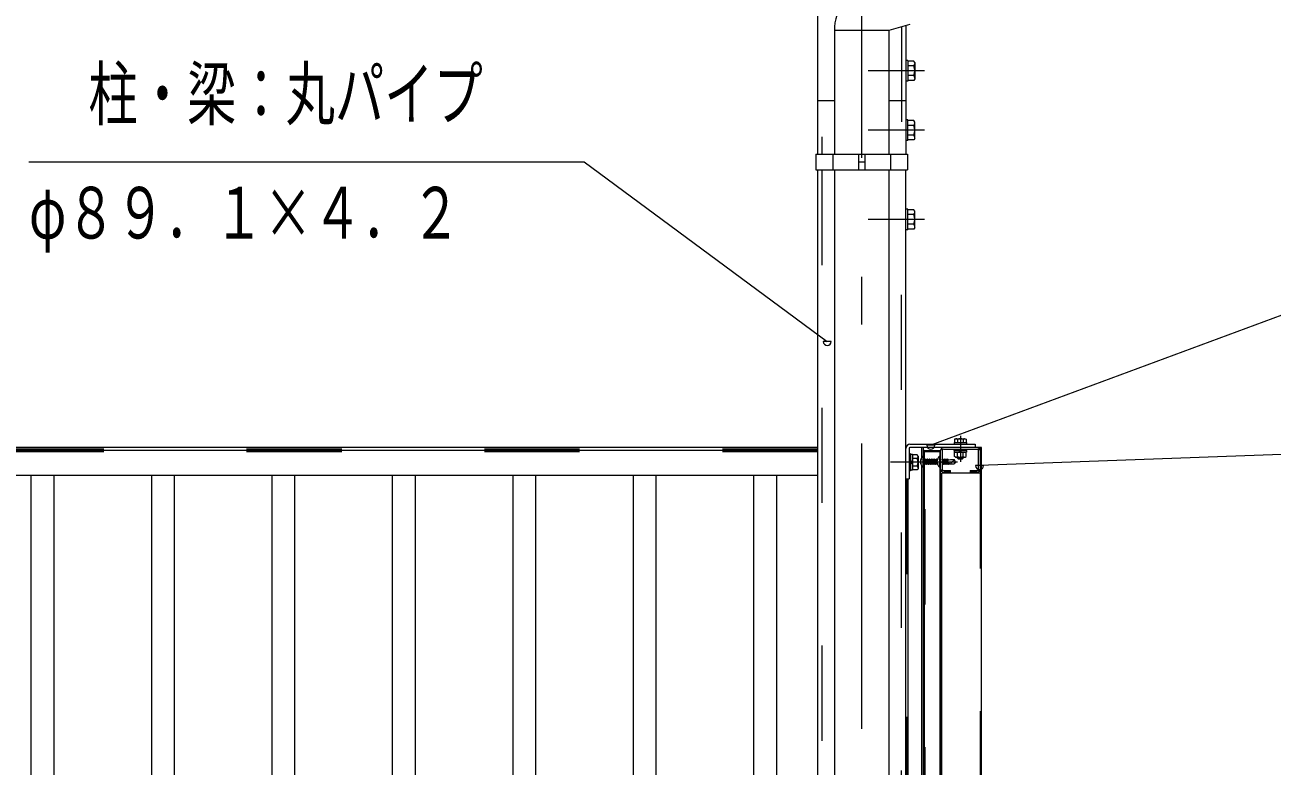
# Model space of a CAD drawing. Units: millimetres, scale not verified. Extents: x -26655 to 26659, y -10500 to 10500.
# Drawn here: x 19337 to 22482, y 3066 to 4936 of the extents above; entities that cross this region are included whole.
import ezdxf
from ezdxf.enums import TextEntityAlignment as Align

# ---------------------------------------------------------------- set-up
doc = ezdxf.new("R2010")
doc.units = ezdxf.units.MM
doc.header["$LTSCALE"] = 60
doc.linetypes.add('USER2', pattern=[10, 4, -6])
doc.linetypes.add('USER3', pattern=[24, 12, -5, 2, -5])
for name, color, linetype, lineweight in [('0-6_2-02BOLD', 7, 'Continuous', 18), ('0-7_2-12HIDDEN', 3, 'USER2', 18), ('0-8_2-22CENTER', 3, 'USER3', 18), ('0-9_2-42THIN', 4, 'Continuous', 18), ('0-A_2-52DIM', 3, 'Continuous', 18)]:
    doc.layers.add(name, color=color, linetype=linetype, lineweight=lineweight)
doc.styles.add('ＭＳ ゴシック', font='')
doc.styles.get('ＭＳ ゴシック').set_extended_font_data('MS Gothic')

msp = doc.modelspace()

# ---------------------------------------------------------------- linework, layer by layer
at = {"layer": '0-6_2-02BOLD'}
for p, q in [((21516.16, 4921.76), (21378.67, 4921.75)), ((21378.67, 4921.01), (21378.67, 4609.93)), ((21569.13, 4937.05), (21516.16, 4921.76)), ((21516.16, 4921.76), (21516.17, 4609.93)), ((21558.79, 4934.06), (21558.79, 4609.93)), ((21563.79, 4846.18), (21558.79, 4846.18)), ((21563.79, 4846.18), (21563.79, 4793.68)), ((21579.03, 4844.47), (21563.79, 4844.47)), ((21581.29, 4840.56), (21579.03, 4844.47)), ((21579.03, 4832.2), (21563.79, 4832.2)), ((21563.79, 4793.68), (21558.79, 4793.68)), ((21579.03, 4807.66), (21563.79, 4807.66)), ((21336.04, 4744.93), (21378.67, 4744.93)), ((21516.17, 4744.93), (21558.79, 4744.93)), ((21579.03, 4694.47), (21563.79, 4694.47)), ((21581.29, 4690.55), (21579.03, 4694.47)), ((21581.29, 4649.3), (21581.29, 4690.55)), ((21579.03, 4682.2), (21563.79, 4682.2)), ((21579.03, 4657.66), (21563.79, 4657.66)), ((21563.79, 4643.68), (21558.79, 4643.68)), ((21332.04, 4609.93), (21562.79, 4609.93)), ((21374.66, 4609.93), (21374.66, 4569.93)), ((21439.79, 4609.93), (21439.79, 4569.93)), ((21455.04, 4609.93), (21455.04, 4569.93)), ((21520.16, 4609.93), (21520.16, 4569.93)), ((21562.79, 4609.93), (21562.79, 4569.93)), ((21336.04, 4569.93), (21336.04, 2002.43)), ((21378.67, 4569.93), (21378.67, 2094.93)), ((21439.79, 4589.93), (21455.04, 4589.93)), ((21516.17, 4569.93), (21516.17, 2094.93)), ((21558.79, 1614.93), (21558.79, 4569.93)), ((21563.79, 4471.18), (21558.79, 4471.18)), ((21563.79, 4418.68), (21563.79, 4471.18)), ((21579.03, 4457.2), (21563.79, 4457.2)), ((21563.79, 4418.68), (21558.79, 4418.68)), ((21579.03, 4432.66), (21563.79, 4432.66)), ((21579.03, 4420.39), (21563.79, 4420.39)), ((21581.29, 4424.3), (21579.03, 4420.39)), ((21336.04, 3869.93), (17973.79, 3869.93)), ((21569.29, 3877.93), (21733.79, 3877.93)), ((21599.29, 3845.35), (21599.29, 3869.93)), ((21602.29, 3869.93), (21602.29, 3848.57)), ((21680.66, 3881.93), (21680.66, 3877.93)), ((21684.04, 3891.93), (21708.54, 3891.93)), ((21689.07, 3890.67), (21689.07, 3881.93)), ((21703.51, 3890.67), (21703.51, 3881.93)), ((21708.54, 3891.93), (21710.72, 3890.67)), ((21710.72, 3890.67), (21710.72, 3881.93)), ((21733.79, 3877.93), (21733.79, 3869.93)), ((21746.29, 3869.93), (21746.29, 3804.93)), ((21336.04, 3861.93), (17973.79, 3861.93)), ((21566.79, 3867.43), (21566.79, 3790.43)), ((21570.79, 3853.68), (21566.79, 3853.68)), ((21570.79, 3853.68), (21570.79, 3811.18)), ((21575.79, 3851.93), (21570.79, 3851.93)), ((21575.79, 3832.43), (21570.79, 3837.43)), ((21575.79, 3851.93), (21575.79, 3812.93)), ((21587.8, 3851.19), (21575.79, 3851.19)), ((21587.8, 3841.81), (21575.79, 3841.81)), ((21589.54, 3848.18), (21587.8, 3851.19)), ((21603.29, 3858.93), (21603.29, 3799.43)), ((21606.29, 3861.93), (21645.79, 3861.93)), ((21646.29, 3858.93), (21606.29, 3858.93)), ((21606.29, 1673.93), (21606.29, 3858.93)), ((21606.29, 3838.93), (21608.29, 3838.93)), ((21606.54, 3827.68), (21608.79, 3840.18)), ((21609.79, 3840.18), (21607.54, 3827.68)), ((21608.04, 3828.93), (21610.29, 3838.93)), ((21610.29, 3838.93), (21609.79, 3840.18)), ((21610.29, 3838.93), (21612.79, 3838.93)), ((21612.79, 3838.93), (21610.54, 3828.93)), ((21611.04, 3827.68), (21613.29, 3840.18)), ((21614.29, 3840.18), (21612.04, 3827.68)), ((21612.54, 3828.93), (21614.79, 3838.93)), ((21613.29, 3840.18), (21612.79, 3838.93)), ((21614.29, 3840.18), (21613.29, 3840.18)), ((21614.79, 3838.93), (21614.29, 3840.18)), ((21614.79, 3838.93), (21617.29, 3838.93)), ((21615.54, 3827.68), (21617.79, 3840.18)), ((21618.79, 3840.18), (21616.54, 3827.68)), ((21619.29, 3838.93), (21621.79, 3838.93)), ((21621.79, 3838.93), (21619.54, 3828.93)), ((21623.29, 3840.18), (21621.04, 3827.68)), ((21621.54, 3828.93), (21623.79, 3838.93)), ((21622.29, 3840.18), (21621.79, 3838.93)), ((21623.29, 3840.18), (21622.29, 3840.18)), ((21623.79, 3838.93), (21623.29, 3840.18)), ((21623.79, 3838.93), (21626.29, 3838.93)), ((21626.29, 3838.93), (21624.04, 3828.93)), ((21624.54, 3827.68), (21626.79, 3840.18)), ((21627.79, 3840.18), (21625.54, 3827.68)), ((21626.79, 3840.18), (21626.29, 3838.93)), ((21627.79, 3840.18), (21626.79, 3840.18)), ((21628.29, 3838.93), (21627.79, 3840.18)), ((21629.04, 3827.68), (21631.29, 3840.18)), ((21632.29, 3840.18), (21630.04, 3827.68)), ((21630.54, 3828.93), (21632.79, 3838.93)), ((21631.29, 3840.18), (21630.79, 3838.93)), ((21632.29, 3840.18), (21631.29, 3840.18)), ((21632.79, 3838.93), (21632.29, 3840.18)), ((21632.79, 3838.93), (21635.29, 3838.93)), ((21635.29, 3838.93), (21633.04, 3828.93)), ((21633.54, 3827.68), (21635.79, 3840.18)), ((21635.79, 3840.18), (21635.29, 3838.93)), ((21636.79, 3840.18), (21635.79, 3840.18)), ((21637.29, 3838.93), (21636.79, 3840.18)), ((21645.04, 1673.93), (21645.04, 3858.93)), ((21645.79, 3858.93), (21645.79, 3861.93)), ((21646.29, 1673.93), (21646.29, 3861.93)), ((21650.29, 3861.93), (21650.29, 3815.43)), ((21650.29, 3838.79), (21650.54, 3840.18)), ((21651.54, 3840.18), (21650.29, 3833.23)), ((21650.29, 3831.15), (21652.04, 3838.93)), ((21652.04, 3838.93), (21654.54, 3838.93)), ((21652.79, 3827.68), (21655.04, 3840.18)), ((21656.04, 3840.18), (21653.79, 3827.68)), ((21654.29, 3865.93), (21738.29, 3865.93)), ((21654.29, 3828.93), (21656.54, 3838.93)), ((21656.04, 3840.18), (21655.04, 3840.18)), ((21656.54, 3838.93), (21656.04, 3840.18)), ((21657.29, 3827.68), (21659.54, 3840.18)), ((21660.54, 3840.18), (21658.29, 3827.68)), ((21658.79, 3828.93), (21661.04, 3838.93)), ((21661.04, 3838.93), (21663.54, 3838.93)), ((21663.54, 3838.93), (21661.29, 3828.93)), ((21661.79, 3827.68), (21664.04, 3840.18)), ((21665.04, 3840.18), (21662.79, 3827.68)), ((21664.04, 3840.18), (21663.54, 3838.93)), ((21665.04, 3840.18), (21664.04, 3840.18)), ((21665.54, 3838.93), (21665.04, 3840.18)), ((21680.66, 3861.93), (21680.66, 3865.93)), ((21680.66, 3861.93), (21711.91, 3861.93)), ((21684.04, 3833.93), (21680.86, 3839.43)), ((21684.04, 3845.68), (21708.54, 3845.68)), ((21688.79, 3842.93), (21688.79, 3845.68)), ((21688.79, 3842.93), (21703.79, 3842.93)), ((21688.79, 3842.93), (21691.29, 3840.43)), ((21689.07, 3846.94), (21689.07, 3858.18)), ((21701.29, 3840.43), (21691.29, 3840.43)), ((21696.29, 3861.93), (21692.54, 3858.18)), ((21696.29, 3858.18), (21700.04, 3861.93)), ((21701.29, 3840.43), (21703.79, 3842.93)), ((21703.51, 3846.94), (21703.51, 3858.18)), ((21703.79, 3842.93), (21703.79, 3845.68)), ((21711.54, 3861.93), (21711.54, 3858.18)), ((21711.91, 3861.93), (21711.91, 3865.93)), ((21742.29, 3815.43), (21742.29, 3863.43)), ((21570.79, 3811.18), (21566.79, 3811.18)), ((21570.79, 3832.43), (21575.79, 3827.43)), ((21575.79, 3812.93), (21570.79, 3812.93)), ((21587.8, 3823.05), (21575.79, 3823.05)), ((21599.29, 1710.35), (21599.29, 3822.51)), ((21602.29, 3819.29), (21602.29, 1713.57)), ((21602.42, 3819.18), (21603.29, 3819.18)), ((21606.29, 3828.3), (21606.54, 3827.68)), ((21606.54, 3827.68), (21607.54, 3827.68)), ((21607.54, 3827.68), (21608.04, 3828.93)), ((21608.04, 3828.93), (21610.54, 3828.93)), ((21610.54, 3828.93), (21611.04, 3827.68)), ((21611.04, 3827.68), (21612.04, 3827.68)), ((21612.04, 3827.68), (21612.54, 3828.93)), ((21620.04, 3827.68), (21621.04, 3827.68)), ((21621.04, 3827.68), (21621.54, 3828.93)), ((21621.54, 3828.93), (21624.04, 3828.93)), ((21624.04, 3828.93), (21624.54, 3827.68)), ((21624.54, 3827.68), (21625.54, 3827.68)), ((21626.04, 3828.93), (21628.54, 3828.93)), ((21630.04, 3827.68), (21630.54, 3828.93)), ((21630.54, 3828.93), (21633.04, 3828.93)), ((21633.04, 3828.93), (21633.54, 3827.68)), ((21633.54, 3827.68), (21634.54, 3827.68)), ((21637.74, 3829.81), (21637.54, 3828.93)), ((21638.04, 3827.68), (21638.14, 3828.26)), ((21644.17, 3819.18), (21645.04, 3819.18)), ((21650.29, 3828.93), (21652.29, 3828.93)), ((21653.79, 3827.68), (21654.29, 3828.93)), ((21654.29, 3828.93), (21656.79, 3828.93)), ((21654.29, 3811.43), (21671.29, 3811.43)), ((21671.29, 3807.43), (21654.29, 3807.43)), ((21661.29, 3828.93), (21661.79, 3827.68)), ((21663.29, 3828.93), (21665.79, 3828.93)), ((21665.79, 3828.93), (21667.41, 3833.93)), ((21665.79, 3828.93), (21666.29, 3827.68)), ((21666.29, 3827.68), (21667.41, 3833.93)), ((21666.29, 3827.68), (21667.29, 3827.68)), ((21667.29, 3827.68), (21667.41, 3833.93)), ((21667.29, 3827.68), (21667.79, 3828.93)), ((21667.41, 3833.93), (21667.79, 3828.93)), ((21667.79, 3828.93), (21671.54, 3828.43)), ((21671.29, 3807.43), (21671.29, 3811.43)), ((21671.54, 3828.43), (21680.86, 3828.43)), ((21677.69, 3833.93), (21684.04, 3833.93)), ((21684.04, 3833.93), (21680.86, 3828.43)), ((21721.29, 3811.43), (21738.29, 3811.43)), ((21721.29, 3811.43), (21721.29, 3807.43)), ((21738.29, 3807.43), (21721.29, 3807.43)), ((21336.04, 3799.43), (17973.79, 3799.43)), ((21558.79, 3790.43), (21566.79, 3790.43)), ((21563.74, 3790.43), (21563.74, 1749.43)), ((21606.29, 3799.43), (21603.29, 3799.43)), ((21649.29, 1738.93), (21649.29, 3804.93)), ((21749.29, 3804.93), (21649.29, 3804.93))]:
    msp.add_line(p, q, dxfattribs=at)
for points in [[(20961.04, 5397.98), (21336.04, 5246.38), (21336.04, 4609.93)], [(21581.29, 4840.56), (21581.29, 4799.3), (21579.03, 4795.39), (21563.79, 4795.39)], [(21563.79, 4643.68), (21563.79, 4696.18), (21558.79, 4696.18)], [(21581.29, 4649.3), (21579.03, 4645.39), (21563.79, 4645.39)], [(21332.04, 4609.93), (21332.04, 4569.93), (21562.79, 4569.93)], [(21581.29, 4424.3), (21581.29, 4465.56), (21579.03, 4469.47), (21563.79, 4469.47)], [(21749.29, 1673.93), (21749.29, 3869.93), (21569.29, 3869.93)], [(21680.66, 3881.93), (21711.91, 3881.93), (21711.91, 3877.93)], [(21684.04, 3891.93), (21681.85, 3890.67), (21681.85, 3881.93)], [(21589.54, 3848.18), (21589.54, 3816.68), (21587.8, 3813.66), (21575.79, 3813.66)], [(21602.42, 3819.18), (21602.42, 3848.68), (21603.29, 3848.68)], [(21609.79, 3840.18), (21608.79, 3840.18), (21608.29, 3838.93), (21606.29, 3830.04)], [(21618.79, 3840.18), (21617.79, 3840.18), (21617.29, 3838.93), (21615.04, 3828.93)], [(21616.54, 3827.68), (21617.04, 3828.93), (21619.54, 3828.93), (21620.04, 3827.68), (21622.29, 3840.18)], [(21617.04, 3828.93), (21619.29, 3838.93), (21618.79, 3840.18)], [(21625.54, 3827.68), (21626.04, 3828.93), (21628.29, 3838.93), (21630.79, 3838.93), (21628.54, 3828.93), (21629.04, 3827.68), (21630.04, 3827.68)], [(21636.79, 3840.18), (21634.54, 3827.68), (21635.04, 3828.93), (21637.29, 3838.93), (21637.95, 3838.93)], [(21644.17, 3819.18), (21644.17, 3848.68), (21645.04, 3848.68)], [(21652.04, 3838.93), (21651.54, 3840.18), (21650.54, 3840.18), (21650.29, 3839.55)], [(21655.04, 3840.18), (21654.54, 3838.93), (21652.29, 3828.93), (21652.79, 3827.68), (21653.79, 3827.68)], [(21656.54, 3838.93), (21659.04, 3838.93), (21656.79, 3828.93), (21657.29, 3827.68), (21658.29, 3827.68), (21658.79, 3828.93), (21661.29, 3828.93)], [(21661.04, 3838.93), (21660.54, 3840.18), (21659.54, 3840.18), (21659.04, 3838.93)], [(21661.79, 3827.68), (21662.79, 3827.68), (21663.29, 3828.93), (21665.54, 3838.93), (21667.79, 3838.93), (21671.54, 3839.43), (21680.86, 3839.43)], [(21681.04, 3861.93), (21681.04, 3858.18), (21711.54, 3858.18)], [(21684.04, 3845.68), (21681.85, 3846.94), (21681.85, 3858.18)], [(21708.54, 3845.68), (21710.72, 3846.94), (21710.72, 3858.18)], [(21612.54, 3828.93), (21615.04, 3828.93), (21615.54, 3827.68), (21616.54, 3827.68)], [(21635.04, 3828.93), (21637.54, 3828.93), (21638.04, 3827.68), (21638.33, 3827.68)]]:
    msp.add_lwpolyline(points, dxfattribs=at)
for centre, radius, start, end in [((21516.17, 4921.41), 137.5, 113.90668, 180.16823), ((21571.83, 4838.33), 9.46, 319.57169, 0), ((21546.84, 4819.93), 34.45, 339.1357, 20.8643), ((21571.83, 4801.53), 9.46, 0, 40.43115), ((21571.83, 4688.33), 9.46, 319.56883, 0), ((21546.84, 4669.93), 34.45, 339.13568, 20.86429), ((21571.83, 4651.52), 9.46, 0, 40.4283), ((21571.83, 4463.33), 9.46, 319.56883, 0), ((21546.84, 4444.93), 34.45, 339.13568, 20.86429), ((21571.83, 4426.53), 9.46, 0, 40.4283), ((21569.29, 3867.43), 10.5, 90, 180), ((21569.29, 3867.43), 2.5, 90, 180), ((21654.29, 3861.93), 8, 90, 180), ((21685.46, 3886.14), 5.79, 51.46857, 90), ((21696.29, 3870.65), 21.27, 70.17088, 109.83133), ((21707.11, 3886.14), 5.79, 90, 128.54623), ((21738.29, 3861.93), 8, 0, 90), ((21582.35, 3846.5), 7.19, 319.27318, 360), ((21563.39, 3832.43), 26.15, 338.97459, 21.0237), ((21605.16, 3833.93), 9.62, 137.75343, 222.24657), ((21614.79, 3833.93), 19.25, 129.98311, 230.01689), ((21606.29, 3858.93), 3, 90, 180), ((21646.91, 3833.93), 9.62, 137.75343, 222.24657), ((21656.54, 3833.93), 19.25, 129.98311, 230.01689), ((21654.29, 3861.93), 4, 90, 180), ((21684.04, 3833.93), 6.35, 120.0002, 180), ((21685.46, 3851.47), 5.79, 270, 308.53143), ((21696.29, 3866.96), 21.27, 250.16867, 289.82912), ((21707.11, 3851.47), 5.79, 231.45377, 270), ((21738.29, 3861.93), 4, 0, 90), ((21582.35, 3818.36), 7.19, 0, 40.72682), ((21654.29, 3815.43), 8, 180, 270), ((21654.29, 3815.43), 4, 180, 270), ((21679.23, 3826.02), 8.06, 101.01431, 162.60643), ((21738.29, 3815.43), 4, 270, 0), ((21738.29, 3815.43), 8, 270, 0)]:
    msp.add_arc(centre, radius, start, end, dxfattribs=at)
at = {"layer": '0-7_2-12HIDDEN'}
for p, q in [((21346.54, 5253.33), (21346.54, 4609.93)), ((21548.29, 4931.03), (21548.29, 4609.93)), ((21346.54, 4569.93), (21346.54, 2002.43)), ((21548.29, 1614.93), (21548.29, 4569.93)), ((21336.04, 3865.93), (17973.79, 3865.93)), ((21336.04, 3858.93), (17973.79, 3858.93)), ((21607.54, 1673.93), (21607.54, 3858.93)), ((21560.74, 3790.43), (21560.74, 1749.43)), ((21746.29, 3804.93), (21746.29, 1738.93))]:
    msp.add_line(p, q, dxfattribs=at)
at = {"layer": '0-8_2-22CENTER'}
for p, q in [((21447.41, 5319.93), (21447.41, -909.87)), ((21606.29, 4819.93), (21463.79, 4819.93)), ((21606.29, 4669.93), (21463.79, 4669.93)), ((21606.29, 4444.93), (21463.79, 4444.93)), ((21696.29, 3899.21), (21696.29, 3833.74)), ((21599.55, 3832.43), (21519.78, 3832.43)), ((21594.25, 3833.93), (21689.38, 3833.93))]:
    msp.add_line(p, q, dxfattribs=at)
at = {"layer": '0-9_2-42THIN'}
for p, q in [((19352.41, 3799.43), (19352.41, 1733.43)), ((19409.92, 3799.43), (19409.92, 1733.43)), ((19656.16, 3799.43), (19656.16, 1733.43)), ((19713.67, 3799.43), (19713.67, 1733.43)), ((19959.91, 3799.43), (19959.91, 1733.43)), ((20017.42, 3799.43), (20017.42, 1733.43)), ((20263.67, 3799.43), (20263.67, 1733.43)), ((20321.17, 3799.43), (20321.17, 1733.43)), ((20567.42, 3799.43), (20567.42, 1733.43)), ((20624.92, 3799.43), (20624.92, 1733.43)), ((20871.17, 3799.43), (20871.17, 1733.43)), ((20928.67, 3799.43), (20928.67, 1733.43)), ((21174.92, 3799.43), (21174.92, 1733.43)), ((21232.42, 3799.43), (21232.42, 1733.43))]:
    msp.add_line(p, q, dxfattribs=at)
at = {"layer": '0-A_2-52DIM'}
for p, q in [((19347.42, 4589.93), (20747.42, 4589.93)), ((20747.42, 4589.93), (21360.53, 4137.11)), ((23547.42, 4589.93), (21621.71, 3875.22)), ((21370.53, 4137.11), (21350.53, 4137.11)), ((21631.71, 3875.22), (21611.71, 3875.22)), ((23547.42, 3889.93), (21744.69, 3823.93)), ((21690.79, 3845.68), (21690.79, 3840.93)), ((21701.79, 3845.68), (21701.79, 3840.93)), ((21754.69, 3823.93), (21734.69, 3823.93))]:
    msp.add_line(p, q, dxfattribs=at)
for centre in [(21360.53, 4137.11), (21621.71, 3875.22), (21744.69, 3823.93)]:
    msp.add_arc(centre, 10, 180, 0, dxfattribs=at)

# ---------------------------------------------------------------- texts
at = {"layer": '0-A_2-52DIM', "color": 7, "style": 'ＭＳ ゴシック', "width": 0.7}
for s, p in [('柱・梁：丸パイプ', (19497.42, 4657.7)), ('φ８９．１×４．２', (19347.42, 4357.69))]:
    msp.add_text(s, height=130.2, dxfattribs=at).set_placement(p, align=Align.BOTTOM_LEFT)

doc.saveas('drawing.dxf')
